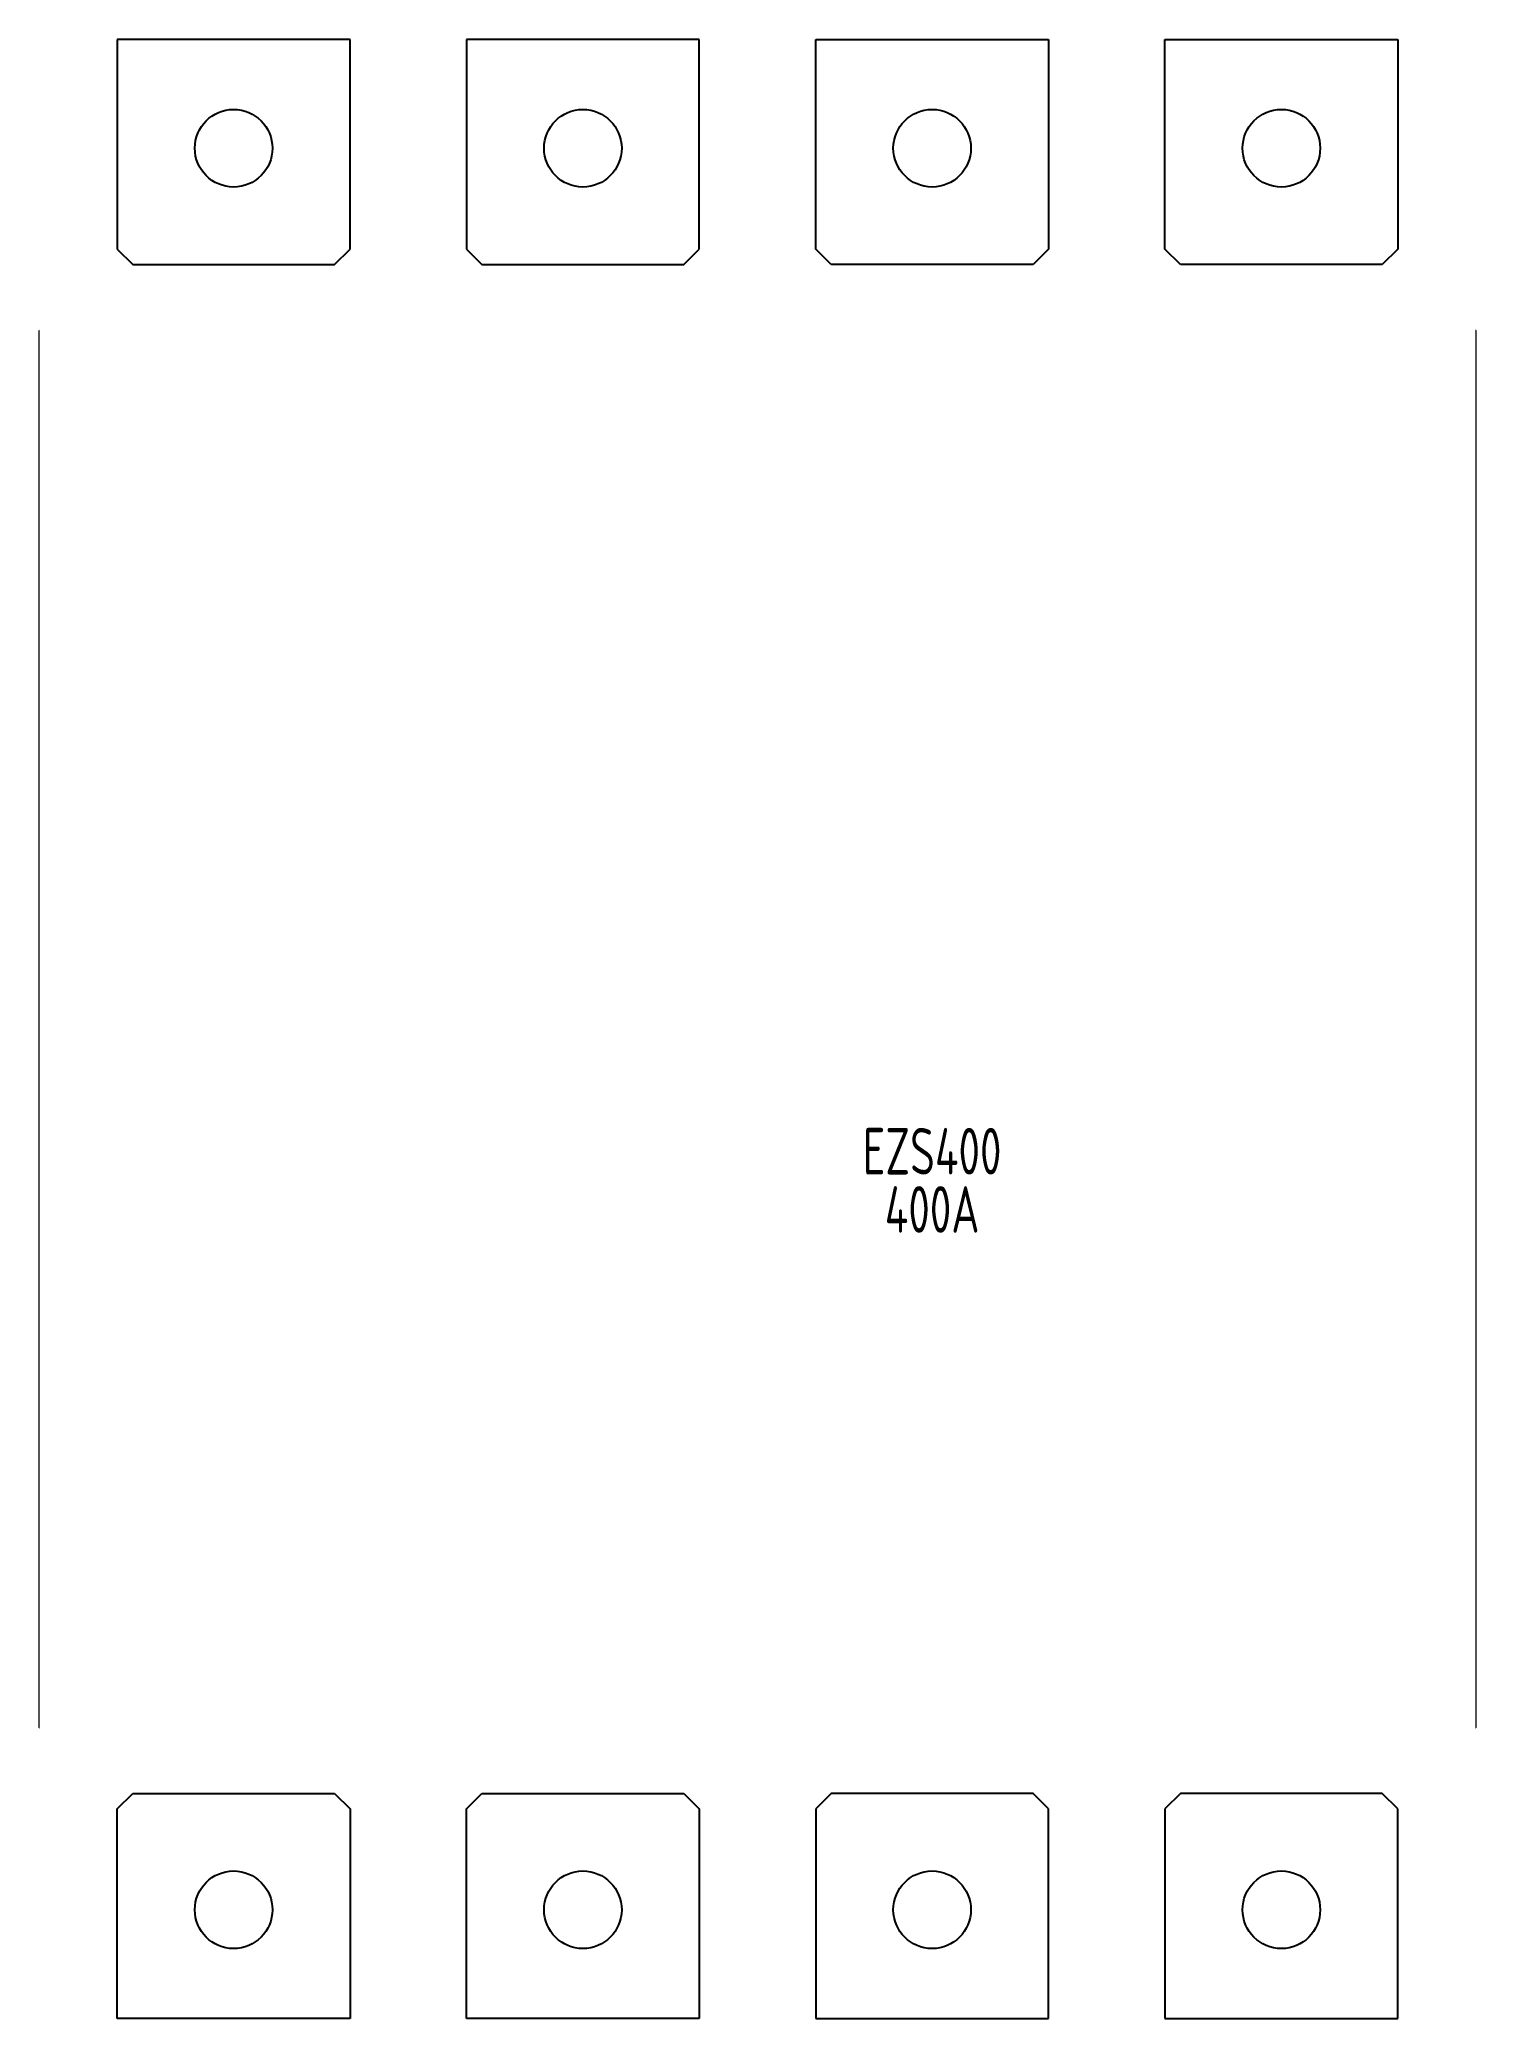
# Model space of a CAD drawing. Header units: millimetres. Extents: x -93 to 92, y -128 to 128.
import ezdxf
from ezdxf.enums import TextEntityAlignment as Align

# ---------------------------------------------------------------- set-up
doc = ezdxf.new("R2010")
doc.units = ezdxf.units.MM
doc.header["$MEASUREMENT"] = 0
doc.layers.add('hw_Punch', color=5, linetype='Continuous', lineweight=13)
doc.layers.add('hw_Text', color=7, linetype='Continuous', lineweight=13)
doc.styles.add('WD_IEC', font='ISOCP2.shx', dxfattribs={"width": 0.9})

# ---------------------------------------------------------------- blocks, each defined once
blk = doc.blocks.new('Logo Schneider')
h = blk.add_hatch(color=254)
edge = h.paths.add_edge_path()
edge.add_spline(control_points=[(5.56, 1.78), (5.58, 1.82), (5.59, 1.87), (5.62, 1.95), (5.64, 2), (5.65, 2.04)], knot_values=[-0.183546, -0.183546, -0.183546, -0.183546, -0.091771, -0.091771, 0, 0, 0, 0], degree=3, periodic=0)
edge.add_line((5.65, 2.04), (5.27, 2.04))
edge.add_ellipse((6.4, 1.52), major_axis=(1.3, 1.25), ratio=0.66219, start_angle=111.4393, end_angle=124.8553)
edge.add_line((5.1, 1.78), (5.56, 1.78))
edge = h.paths.add_edge_path()
edge.add_spline(control_points=[(5.44, 1.27), (5.46, 1.32), (5.47, 1.36), (5.5, 1.45), (5.52, 1.49), (5.53, 1.53)], knot_values=[-0.183098, -0.183098, -0.183098, -0.183098, -0.091547, -0.091547, 0, 0, 0, 0], degree=3, periodic=0)
edge.add_line((5.53, 1.53), (4.99, 1.53))
edge.add_ellipse((6.4, 1.52), major_axis=(1.3, 1.25), ratio=0.66219, start_angle=135.6316, end_angle=145.5224)
edge.add_line((4.9, 1.27), (5.44, 1.27))
edge = h.paths.add_edge_path()
edge.add_spline(control_points=[(6.75, 1.18), (6.78, 1.32), (6.82, 1.45), (6.89, 1.72), (6.92, 1.85), (6.96, 1.98)], knot_values=[-0.551644, -0.551644, -0.551644, -0.551644, -0.275816, -0.275816, 0, 0, 0, 0], degree=3, periodic=0)
edge.add_spline(control_points=[(6.96, 1.98), (6.96, 1.99), (6.96, 1.99), (6.97, 2.01), (6.97, 2.01), (6.97, 2.01)], knot_values=[-0.018517, -0.018517, -0.018517, -0.018517, -0.010545, -0.010545, 0, 0, 0, 0], degree=3, periodic=0)
edge.add_spline(control_points=[(6.97, 2.01), (6.98, 2.02), (6.98, 2.03), (7, 2.03), (7.01, 2.04), (7.03, 2.04), (7.04, 2.04), (7.05, 2.04)], knot_values=[-0.027221, -0.027221, -0.027221, -0.027221, -0.014514, -0.014514, -0.00734, -0.00734, 0, 0, 0, 0], degree=3, periodic=0)
edge.add_line((7.05, 2.04), (7.44, 2.04))
edge.add_spline(control_points=[(7.44, 2.04), (7.45, 2.1), (7.46, 2.17), (7.49, 2.29), (7.5, 2.36), (7.52, 2.42)], knot_values=[-0.257765, -0.257765, -0.257765, -0.257765, -0.128882, -0.128882, 0, 0, 0, 0], degree=3, periodic=0)
edge.add_line((7.52, 2.42), (6.88, 2.42))
edge.add_spline(control_points=[(6.88, 2.42), (6.76, 2.42), (6.65, 2.4), (6.42, 2.3), (6.33, 2.24), (6.21, 2.11), (6.17, 2.06), (6.13, 1.97), (6.11, 1.94), (6.09, 1.88), (6.09, 1.86), (6.08, 1.83)], knot_values=[-0.86466, -0.86466, -0.86466, -0.86466, -0.632414, -0.632414, -0.431586, -0.431586, -0.283006, -0.283006, -0.174285, -0.174285, 0, 0, 0, 0], degree=3, periodic=0)
edge.add_spline(control_points=[(6.08, 1.83), (6.05, 1.71), (6.02, 1.59), (5.97, 1.36), (5.94, 1.24), (5.91, 1.13)], knot_values=[-0.479158, -0.479158, -0.479158, -0.479158, -0.239583, -0.239583, 0, 0, 0, 0], degree=3, periodic=0)
edge.add_spline(control_points=[(5.91, 1.13), (5.91, 1.12), (5.91, 1.11), (5.9, 1.09), (5.89, 1.08), (5.89, 1.08)], knot_values=[-0.028568, -0.028568, -0.028568, -0.028568, -0.012798, -0.012798, 0, 0, 0, 0], degree=3, periodic=0)
edge.add_spline(control_points=[(5.89, 1.08), (5.88, 1.07), (5.87, 1.05), (5.83, 1.04), (5.83, 1.04), (5.8, 1.03), (5.79, 1.03), (5.79, 1.03)], knot_values=[-0.058564, -0.058564, -0.058564, -0.058564, -0.027343, -0.027343, -0.015539, -0.015539, 0, 0, 0, 0], degree=3, periodic=0)
edge.add_line((5.79, 1.03), (5.39, 1.03))
edge.add_spline(control_points=[(5.39, 1.03), (5.37, 0.96), (5.35, 0.89), (5.31, 0.76), (5.3, 0.69), (5.28, 0.62)], knot_values=[-0.283689, -0.283689, -0.283689, -0.283689, -0.141847, -0.141847, 0, 0, 0, 0], degree=3, periodic=0)
edge.add_line((5.28, 0.62), (5.9, 0.62))
edge.add_spline(control_points=[(5.9, 0.62), (6.07, 0.62), (6.2, 0.65), (6.42, 0.75), (6.52, 0.82), (6.63, 0.94), (6.67, 0.98), (6.73, 1.09), (6.74, 1.14), (6.75, 1.18)], knot_values=[-1.143628, -1.143628, -1.143628, -1.143628, -0.811486, -0.811486, -0.496541, -0.496541, -0.30491, -0.30491, 0, 0, 0, 0], degree=3, periodic=0)
edge = h.paths.add_edge_path()
edge.add_ellipse((6.4, 1.52), major_axis=(1.3, 1.25), ratio=0.66219, start_angle=317.6531, end_angle=327.2838)
edge.add_line((7.91, 1.81), (7.26, 1.81))
edge.add_spline(control_points=[(7.26, 1.81), (7.25, 1.77), (7.24, 1.72), (7.22, 1.64), (7.2, 1.59), (7.19, 1.55)], knot_values=[-0.178881, -0.178881, -0.178881, -0.178881, -0.089455, -0.089455, 0, 0, 0, 0], degree=3, periodic=0)
edge.add_line((7.19, 1.55), (7.83, 1.55))
edge = h.paths.add_edge_path()
edge.add_spline(control_points=[(7.13, 1.3), (7.12, 1.26), (7.11, 1.22), (7.08, 1.13), (7.07, 1.09), (7.06, 1.04)], knot_values=[-0.179952, -0.179952, -0.179952, -0.179952, -0.089977, -0.089977, 0, 0, 0, 0], degree=3, periodic=0)
edge.add_line((7.06, 1.04), (7.56, 1.04))
edge.add_ellipse((6.4, 1.52), major_axis=(1.3, 1.25), ratio=0.66219, start_angle=294.2092, end_angle=307.1613)
edge.add_line((7.72, 1.3), (7.13, 1.3))
at = {"color": 102}
for p, q in [((4.75, 5.81), (5.41, 5.81)), ((14.52, 5.81), (15.18, 5.81)), ((5.41, 4.49), (5.42, 4.49)), ((7.17, 4.8), (7.84, 4.8)), ((11.76, 3.63), (10.24, 3.63)), ((11.17, 3.98), (10.26, 3.98)), ((12.01, 4.8), (12.67, 4.8)), ((12.01, 2.69), (12.01, 4.8)), ((12.67, 4.8), (12.67, 2.69)), ((17.66, 3.63), (16.14, 3.63)), ((17.08, 3.98), (16.16, 3.98)), ((17.99, 4.8), (18.65, 4.8)), ((18.65, 4.2), (18.66, 4.2)), ((5.41, 2.7), (4.75, 2.7)), ((9.29, 2.7), (8.63, 2.7)), ((8.63, 2.32), (9.66, 2.32)), ((8.63, 0.51), (8.63, 2.32)), ((8.89, 2.09), (8.89, 1.54)), ((9.66, 2.09), (8.89, 2.09)), ((9.66, 2.32), (9.66, 2.09)), ((10.29, 2.33), (10.52, 2.33)), ((10.29, 0.51), (10.29, 2.33)), ((10.52, 2.33), (10.52, 0.51)), ((12.67, 2.69), (12.01, 2.69)), ((15.18, 2.69), (14.52, 2.69)), ((14.82, 1.71), (15.2, 1.71)), ((15.86, 1.71), (16.1, 1.71)), ((17.36, 1.71), (17.6, 1.71)), ((17.36, 0.51), (17.36, 1.71)), ((17.6, 1.71), (17.6, 0.51)), ((18.65, 2.69), (17.99, 2.69)), ((9.68, 0.51), (8.63, 0.51)), ((8.89, 1.54), (9.63, 1.54)), ((8.89, 1.31), (8.89, 0.74)), ((9.63, 1.31), (8.89, 1.31)), ((8.89, 0.74), (9.68, 0.74)), ((9.63, 1.54), (9.63, 1.31)), ((9.68, 0.74), (9.68, 0.51)), ((10.52, 0.51), (10.29, 0.51)), ((12.21, 1.07), (11.36, 1.07)), ((11.97, 1.23), (11.37, 1.23)), ((14.58, 1.49), (14.38, 1.49)), ((15.2, 1.49), (14.82, 1.49)), ((16.1, 0.51), (15.86, 0.51)), ((16.1, 1.43), (16.1, 1.43)), ((17.6, 0.51), (17.36, 0.51))]:
    blk.add_line(p, q, dxfattribs=at)
blk.add_ellipse((6.4, 1.52), major_axis=(1.3, 1.25), ratio=0.66219, dxfattribs=at)
for points, knots in [([(2.25, 5.61), (2.02, 5.7), (1.9, 5.74), (1.61, 5.82), (1.45, 5.84), (1.12, 5.85), (0.9, 5.84), (0.53, 5.73), (0.42, 5.67), (0.24, 5.54), (0.18, 5.47), (0.07, 5.32), (0.04, 5.23), (-0.01, 5.02), (0, 4.9), (0.02, 4.7), (0.06, 4.6), (0.13, 4.47), (0.19, 4.38), (0.5, 4.11), (0.77, 4.01), (1.17, 3.87), (1.29, 3.83), (1.43, 3.75), (1.47, 3.72), (1.52, 3.68), (1.54, 3.65), (1.57, 3.6), (1.58, 3.58), (1.59, 3.52), (1.59, 3.49), (1.58, 3.42), (1.57, 3.4), (1.54, 3.36), (1.52, 3.33), (1.46, 3.29), (1.43, 3.27), (1.3, 3.23), (1.19, 3.22), (1.03, 3.23), (0.98, 3.23), (0.77, 3.26), (0.62, 3.31), (0.29, 3.48), (0.17, 3.55), (0.06, 3.63)], [-3.24942, -3.24942, -3.24942, -3.24942, -3.214434, -3.214434, -3.167635, -3.167635, -3.122001, -3.122001, -3.08777, -3.08777, -3.040997, -3.040997, -2.965417, -2.965417, -2.839532, -2.839532, -2.644115, -2.644115, -2.4243, -2.4243, -1.998656, -1.998656, -1.760025, -1.760025, -1.635877, -1.635877, -1.561165, -1.561165, -1.514006, -1.514006, -1.455449, -1.455449, -1.373155, -1.373155, -1.238857, -1.238857, -1.084769, -1.084769, -0.795749, -0.795749, -0.666634, -0.666634, -0.277376, -0.277376, 0, 0, 0, 0]), ([(0.06, 2.95), (0.2, 2.88), (0.34, 2.81), (0.64, 2.71), (0.79, 2.67), (1.06, 2.65), (1.17, 2.65), (1.53, 2.67), (1.69, 2.72), (1.94, 2.82), (2.04, 2.89), (2.17, 3), (2.24, 3.08), (2.33, 3.24), (2.37, 3.34), (2.39, 3.56), (2.4, 3.68), (2.35, 3.87), (2.32, 3.97), (2.19, 4.17), (2.11, 4.25), (1.78, 4.49), (1.49, 4.58), (1.12, 4.72), (1.03, 4.76), (0.91, 4.83), (0.88, 4.85), (0.84, 4.9), (0.83, 4.92), (0.81, 4.96), (0.8, 4.99), (0.8, 5.02), (0.8, 5.05), (0.81, 5.1), (0.83, 5.12), (0.86, 5.16), (0.89, 5.18), (0.94, 5.22), (0.98, 5.24), (1.09, 5.27), (1.18, 5.28), (1.36, 5.27), (1.41, 5.27), (1.75, 5.22), (2.02, 5.1), (2.25, 5)], [-3.758563, -3.758563, -3.758563, -3.758563, -3.517282, -3.517282, -3.312598, -3.312598, -3.220449, -3.220449, -3.042961, -3.042961, -2.790004, -2.790004, -2.468539, -2.468539, -2.192424, -2.192424, -2.001338, -2.001338, -1.871781, -1.871781, -1.744539, -1.744539, -1.432707, -1.432707, -1.30304, -1.30304, -1.244347, -1.244347, -1.197173, -1.197173, -1.145382, -1.145382, -1.104495, -1.104495, -1.060061, -1.060061, -0.97858, -0.97858, -0.837315, -0.837315, -0.607301, -0.607301, -0.512119, -0.512119, 0, 0, 0, 0]), ([(2.25, 5), (2.25, 5.1), (2.25, 5.2), (2.25, 5.4), (2.25, 5.5), (2.25, 5.61)], [-0.4036729, -0.4036729, -0.4036729, -0.4036729, -0.2018364, -0.2018364, 0, 0, 0, 0]), ([(4.75, 5.81), (4.75, 5.29), (4.75, 4.77), (4.75, 3.73), (4.75, 3.22), (4.75, 2.7)], [-2.067061, -2.067061, -2.067061, -2.067061, -1.033531, -1.033531, 0, 0, 0, 0]), ([(5.41, 4.49), (5.41, 4.71), (5.41, 4.93), (5.41, 5.37), (5.41, 5.59), (5.41, 5.81)], [-0.8776085, -0.8776085, -0.8776085, -0.8776085, -0.4388043, -0.4388043, 0, 0, 0, 0]), ([(12.23, 5.77), (12.19, 5.75), (12.14, 5.71), (12.05, 5.62), (12.02, 5.56), (11.98, 5.47), (11.97, 5.42), (11.96, 5.33), (11.97, 5.29), (11.98, 5.26)], [-0.1586239, -0.1586239, -0.1586239, -0.1586239, -0.1195124, -0.1195124, -0.0812958, -0.0812958, -0.0488426, -0.0488426, 0, 0, 0, 0]), ([(11.98, 5.26), (11.99, 5.25), (12, 5.23), (12.03, 5.19), (12.04, 5.17), (12.09, 5.14), (12.12, 5.12), (12.2, 5.11), (12.24, 5.11), (12.36, 5.13), (12.42, 5.16), (12.46, 5.18)], [-0.2587556, -0.2587556, -0.2587556, -0.2587556, -0.2003544, -0.2003544, -0.1667076, -0.1667076, -0.1272863, -0.1272863, -0.0788282, -0.0788282, 0, 0, 0, 0]), ([(12.71, 5.69), (12.7, 5.7), (12.69, 5.73), (12.66, 5.76), (12.65, 5.78), (12.59, 5.82), (12.56, 5.83), (12.49, 5.84), (12.45, 5.84), (12.32, 5.82), (12.25, 5.79), (12.23, 5.77)], [-0.1626715, -0.1626715, -0.1626715, -0.1626715, -0.1260845, -0.1260845, -0.1055811, -0.1055811, -0.0815588, -0.0815588, -0.0521907, -0.0521907, 0, 0, 0, 0]), ([(12.46, 5.18), (12.5, 5.21), (12.55, 5.24), (12.63, 5.34), (12.67, 5.39), (12.71, 5.49), (12.72, 5.53), (12.73, 5.63), (12.71, 5.67), (12.71, 5.69)], [-0.1595734, -0.1595734, -0.1595734, -0.1595734, -0.1219247, -0.1219247, -0.0827655, -0.0827655, -0.0496126, -0.0496126, 0, 0, 0, 0]), ([(14.52, 5.81), (14.52, 5.63), (14.52, 5.44), (14.52, 5.08), (14.52, 4.89), (14.52, 4.71)], [-0.7305597, -0.7305597, -0.7305597, -0.7305597, -0.3652799, -0.3652799, 0, 0, 0, 0]), ([(15.18, 2.69), (15.18, 3.21), (15.18, 3.73), (15.18, 4.77), (15.18, 5.29), (15.18, 5.81)], [-2.070661, -2.070661, -2.070661, -2.070661, -1.03533, -1.03533, 0, 0, 0, 0]), ([(0.06, 3.63), (0.06, 3.51), (0.06, 3.4), (0.06, 3.18), (0.06, 3.07), (0.06, 2.95)], [-0.4458777, -0.4458777, -0.4458777, -0.4458777, -0.2229388, -0.2229388, 0, 0, 0, 0]), ([(4.44, 4.7), (4.34, 4.74), (4.2, 4.79), (3.86, 4.84), (3.71, 4.85), (3.45, 4.82), (3.29, 4.79), (3, 4.64), (2.89, 4.55), (2.71, 4.35), (2.65, 4.24), (2.56, 3.97), (2.54, 3.83), (2.55, 3.56), (2.57, 3.44), (2.67, 3.2), (2.73, 3.09), (2.92, 2.9), (3.04, 2.82), (3.36, 2.68), (3.56, 2.66), (4.04, 2.65), (4.27, 2.72), (4.48, 2.79)], [-2.494362, -2.494362, -2.494362, -2.494362, -2.115358, -2.115358, -1.809392, -1.809392, -1.597342, -1.597342, -1.451955, -1.451955, -1.310542, -1.310542, -1.152422, -1.152422, -1.010036, -1.010036, -0.863345, -0.863345, -0.698204, -0.698204, -0.451254, -0.451254, 0, 0, 0, 0]), ([(4.48, 3.27), (4.26, 3.19), (4.12, 3.14), (3.91, 3.12), (3.81, 3.12), (3.66, 3.16), (3.62, 3.17), (3.52, 3.21), (3.46, 3.25), (3.37, 3.36), (3.33, 3.42), (3.27, 3.56), (3.25, 3.65), (3.25, 3.82), (3.26, 3.89), (3.3, 4.02), (3.34, 4.08), (3.43, 4.19), (3.49, 4.24), (3.64, 4.32), (3.74, 4.34), (3.99, 4.37), (4.14, 4.33), (4.31, 4.27), (4.36, 4.25), (4.44, 4.21)], [-1.336441, -1.336441, -1.336441, -1.336441, -1.122607, -1.122607, -1.017012, -1.017012, -0.977427, -0.977427, -0.909319, -0.909319, -0.83954, -0.83954, -0.758577, -0.758577, -0.684539, -0.684539, -0.613412, -0.613412, -0.536171, -0.536171, -0.424895, -0.424895, -0.184015, -0.184015, 0, 0, 0, 0]), ([(4.44, 4.21), (4.44, 4.29), (4.44, 4.38), (4.44, 4.54), (4.44, 4.62), (4.44, 4.7)], [-0.3278614, -0.3278614, -0.3278614, -0.3278614, -0.1639307, -0.1639307, 0, 0, 0, 0]), ([(5.41, 4.03), (5.44, 4.08), (5.47, 4.12), (5.56, 4.22), (5.6, 4.26), (5.66, 4.3), (5.7, 4.32), (5.8, 4.36), (5.85, 4.36), (5.92, 4.35), (5.96, 4.34), (6.04, 4.31), (6.07, 4.29), (6.12, 4.22), (6.14, 4.18), (6.2, 4.05), (6.2, 3.96), (6.2, 3.89)], [-0.5227299, -0.5227299, -0.5227299, -0.5227299, -0.4925161, -0.4925161, -0.4516235, -0.4516235, -0.3856734, -0.3856734, -0.3064481, -0.3064481, -0.2474967, -0.2474967, -0.1957342, -0.1957342, -0.1351159, -0.1351159, 0, 0, 0, 0]), ([(5.41, 2.7), (5.41, 2.92), (5.41, 3.14), (5.41, 3.59), (5.41, 3.81), (5.41, 4.03)], [-0.8882973, -0.8882973, -0.8882973, -0.8882973, -0.4441486, -0.4441486, 0, 0, 0, 0]), ([(6.86, 4.03), (6.86, 4.13), (6.86, 4.25), (6.76, 4.48), (6.72, 4.55), (6.59, 4.68), (6.52, 4.73), (6.33, 4.82), (6.22, 4.84), (5.98, 4.84), (5.89, 4.82), (5.76, 4.77), (5.66, 4.73), (5.5, 4.58), (5.46, 4.53), (5.42, 4.49)], [-1.427997, -1.427997, -1.427997, -1.427997, -1.14158, -1.14158, -0.982361, -0.982361, -0.811469, -0.811469, -0.602427, -0.602427, -0.368196, -0.368196, -0.123699, -0.123699, 0, 0, 0, 0]), ([(6.2, 3.89), (6.2, 3.77), (6.2, 3.65), (6.2, 3.4), (6.2, 3.27), (6.2, 3.15)], [-0.4925623, -0.4925623, -0.4925623, -0.4925623, -0.2462812, -0.2462812, 0, 0, 0, 0]), ([(6.86, 3.36), (6.86, 3.47), (6.86, 3.59), (6.86, 3.81), (6.86, 3.92), (6.86, 4.03)], [-0.4468051, -0.4468051, -0.4468051, -0.4468051, -0.2234025, -0.2234025, 0, 0, 0, 0]), ([(7.17, 4.8), (7.17, 4.56), (7.17, 4.32), (7.17, 3.85), (7.17, 3.61), (7.17, 3.37)], [-0.9528698, -0.9528698, -0.9528698, -0.9528698, -0.4764349, -0.4764349, 0, 0, 0, 0]), ([(8.52, 4.84), (8.48, 4.84), (8.42, 4.84), (8.29, 4.81), (8.24, 4.8), (8.11, 4.74), (8.02, 4.69), (7.88, 4.54), (7.86, 4.52), (7.84, 4.5)], [-0.7655712, -0.7655712, -0.7655712, -0.7655712, -0.5190729, -0.5190729, -0.3245528, -0.3245528, -0.0634177, -0.0634177, 0, 0, 0, 0]), ([(7.84, 4.5), (7.84, 4.55), (7.84, 4.6), (7.84, 4.7), (7.84, 4.75), (7.84, 4.8)], [-0.2006654, -0.2006654, -0.2006654, -0.2006654, -0.1003327, -0.1003327, 0, 0, 0, 0]), ([(7.84, 4.05), (7.86, 4.09), (7.9, 4.15), (8, 4.26), (8.04, 4.3), (8.12, 4.36), (8.17, 4.38), (8.26, 4.4), (8.32, 4.4), (8.39, 4.39), (8.43, 4.38), (8.48, 4.35), (8.51, 4.33), (8.56, 4.27), (8.59, 4.23), (8.63, 4.1), (8.63, 4.03), (8.63, 3.98)], [-0.330282, -0.330282, -0.330282, -0.330282, -0.3150184, -0.3150184, -0.2998668, -0.2998668, -0.283569, -0.283569, -0.2582332, -0.2582332, -0.2201727, -0.2201727, -0.1708187, -0.1708187, -0.1128228, -0.1128228, 0, 0, 0, 0]), ([(7.84, 3.07), (7.84, 3.23), (7.84, 3.39), (7.84, 3.72), (7.84, 3.89), (7.84, 4.05)], [-0.6547483, -0.6547483, -0.6547483, -0.6547483, -0.3273741, -0.3273741, 0, 0, 0, 0]), ([(9.29, 4.03), (9.29, 4.1), (9.29, 4.16), (9.26, 4.32), (9.23, 4.39), (9.18, 4.51), (9.13, 4.58), (9, 4.7), (8.92, 4.75), (8.74, 4.82), (8.64, 4.84), (8.52, 4.84)], [-0.8499156, -0.8499156, -0.8499156, -0.8499156, -0.7512259, -0.7512259, -0.6408014, -0.6408014, -0.4443516, -0.4443516, -0.2307733, -0.2307733, 0, 0, 0, 0]), ([(8.63, 3.98), (8.63, 3.76), (8.63, 3.55), (8.63, 3.12), (8.63, 2.91), (8.63, 2.7)], [-0.8512796, -0.8512796, -0.8512796, -0.8512796, -0.4256398, -0.4256398, 0, 0, 0, 0]), ([(9.29, 2.7), (9.29, 2.92), (9.29, 3.14), (9.29, 3.59), (9.29, 3.81), (9.29, 4.03)], [-0.8876528, -0.8876528, -0.8876528, -0.8876528, -0.4438264, -0.4438264, 0, 0, 0, 0]), ([(10.67, 4.84), (10.59, 4.84), (10.47, 4.84), (10.22, 4.76), (10.11, 4.72), (9.88, 4.55), (9.79, 4.45), (9.67, 4.26), (9.6, 4.13), (9.55, 3.8), (9.55, 3.65), (9.6, 3.38), (9.64, 3.27), (9.78, 3.05), (9.87, 2.96), (10.1, 2.79), (10.24, 2.73), (10.66, 2.63), (10.92, 2.65), (11.25, 2.69), (11.39, 2.75), (11.57, 2.83), (11.66, 2.89), (11.72, 2.93)], [-0.6001452, -0.6001452, -0.6001452, -0.6001452, -0.5059231, -0.5059231, -0.4550189, -0.4550189, -0.4090151, -0.4090151, -0.3763507, -0.3763507, -0.3525896, -0.3525896, -0.3315829, -0.3315829, -0.3096959, -0.3096959, -0.2836372, -0.2836372, -0.2378635, -0.2378635, -0.1485115, -0.1485115, 0, 0, 0, 0]), ([(11.72, 3.35), (11.61, 3.27), (11.51, 3.2), (11.26, 3.09), (11.15, 3.06), (10.97, 3.05), (10.84, 3.04), (10.63, 3.09), (10.56, 3.12), (10.44, 3.2), (10.39, 3.24), (10.3, 3.37), (10.27, 3.45), (10.25, 3.56), (10.24, 3.59), (10.24, 3.63)], [-1.275, -1.275, -1.275, -1.275, -0.914436, -0.914436, -0.526236, -0.526236, -0.360249, -0.360249, -0.269498, -0.269498, -0.185366, -0.185366, -0.079457, -0.079457, 0, 0, 0, 0]), ([(10.26, 3.98), (10.26, 4.02), (10.27, 4.11), (10.33, 4.24), (10.36, 4.29), (10.43, 4.36), (10.48, 4.39), (10.59, 4.44), (10.66, 4.44), (10.77, 4.45), (10.82, 4.44), (10.92, 4.4), (10.97, 4.38), (11.06, 4.3), (11.09, 4.25), (11.15, 4.12), (11.16, 4.05), (11.17, 3.98)], [-0.4330509, -0.4330509, -0.4330509, -0.4330509, -0.3845588, -0.3845588, -0.3580306, -0.3580306, -0.3311295, -0.3311295, -0.2932976, -0.2932976, -0.2436611, -0.2436611, -0.1931686, -0.1931686, -0.128451, -0.128451, 0, 0, 0, 0]), ([(11.76, 3.63), (11.76, 3.72), (11.76, 3.81), (11.73, 4.01), (11.71, 4.11), (11.61, 4.34), (11.54, 4.44), (11.35, 4.63), (11.24, 4.7), (10.96, 4.82), (10.81, 4.84), (10.67, 4.84)], [-1.250222, -1.250222, -1.250222, -1.250222, -0.927284, -0.927284, -0.725879, -0.725879, -0.510496, -0.510496, -0.285634, -0.285634, 0, 0, 0, 0]), ([(14.52, 4.71), (14.41, 4.76), (14.26, 4.82), (13.95, 4.85), (13.81, 4.84), (13.54, 4.77), (13.44, 4.71), (13.24, 4.56), (13.16, 4.46), (13.02, 4.22), (12.98, 4.08), (12.94, 3.8), (12.94, 3.63), (13.01, 3.32), (13.06, 3.19), (13.2, 2.98), (13.28, 2.89), (13.48, 2.75), (13.59, 2.7), (13.84, 2.65), (13.97, 2.65), (14.19, 2.68), (14.29, 2.71), (14.42, 2.79), (14.47, 2.82), (14.52, 2.86)], [-1.692532, -1.692532, -1.692532, -1.692532, -1.350736, -1.350736, -1.187606, -1.187606, -1.062127, -1.062127, -0.930663, -0.930663, -0.776262, -0.776262, -0.642336, -0.642336, -0.544122, -0.544122, -0.45625, -0.45625, -0.368452, -0.368452, -0.266291, -0.266291, -0.123858, -0.123858, 0, 0, 0, 0]), ([(14.52, 3.27), (14.48, 3.23), (14.44, 3.2), (14.32, 3.13), (14.27, 3.11), (14.16, 3.09), (14.09, 3.09), (13.98, 3.11), (13.93, 3.13), (13.83, 3.19), (13.78, 3.23), (13.7, 3.34), (13.66, 3.42), (13.61, 3.63), (13.61, 3.78), (13.63, 3.96), (13.65, 4.04), (13.7, 4.16), (13.74, 4.21), (13.83, 4.3), (13.87, 4.34), (13.99, 4.39), (14.06, 4.4), (14.23, 4.4), (14.32, 4.37), (14.45, 4.32), (14.48, 4.3), (14.52, 4.28)], [-0.7564107, -0.7564107, -0.7564107, -0.7564107, -0.7360168, -0.7360168, -0.7119127, -0.7119127, -0.6706146, -0.6706146, -0.6253803, -0.6253803, -0.5771551, -0.5771551, -0.5164134, -0.5164134, -0.401943, -0.401943, -0.3133749, -0.3133749, -0.257844, -0.257844, -0.2098917, -0.2098917, -0.1548277, -0.1548277, -0.075408, -0.075408, 0, 0, 0, 0]), ([(14.52, 4.28), (14.52, 4.11), (14.52, 3.94), (14.52, 3.6), (14.52, 3.44), (14.52, 3.27)], [-0.6693667, -0.6693667, -0.6693667, -0.6693667, -0.3346833, -0.3346833, 0, 0, 0, 0]), ([(16.57, 4.84), (16.5, 4.84), (16.39, 4.84), (16.12, 4.76), (16.02, 4.72), (15.82, 4.59), (15.73, 4.5), (15.57, 4.27), (15.51, 4.14), (15.45, 3.85), (15.45, 3.69), (15.5, 3.39), (15.55, 3.28), (15.64, 3.1), (15.72, 3), (15.96, 2.82), (16.09, 2.75), (16.49, 2.64), (16.74, 2.65), (17.1, 2.68), (17.26, 2.73), (17.46, 2.82), (17.54, 2.88), (17.62, 2.93)], [-0.9632336, -0.9632336, -0.9632336, -0.9632336, -0.918174, -0.918174, -0.8828046, -0.8828046, -0.8382636, -0.8382636, -0.7908186, -0.7908186, -0.7402269, -0.7402269, -0.6819869, -0.6819869, -0.6064384, -0.6064384, -0.5279203, -0.5279203, -0.3918152, -0.3918152, -0.2111809, -0.2111809, 0, 0, 0, 0]), ([(17.62, 3.35), (17.54, 3.29), (17.43, 3.21), (17.18, 3.09), (17.07, 3.06), (16.89, 3.05), (16.82, 3.05), (16.67, 3.06), (16.58, 3.08), (16.43, 3.14), (16.38, 3.17), (16.27, 3.27), (16.23, 3.33), (16.16, 3.49), (16.15, 3.57), (16.14, 3.63)], [-0.8025535, -0.8025535, -0.8025535, -0.8025535, -0.6545457, -0.6545457, -0.5061474, -0.5061474, -0.422816, -0.422816, -0.3123183, -0.3123183, -0.2237746, -0.2237746, -0.1330317, -0.1330317, 0, 0, 0, 0]), ([(16.16, 3.98), (16.17, 4.04), (16.17, 4.11), (16.24, 4.25), (16.26, 4.29), (16.34, 4.36), (16.38, 4.39), (16.49, 4.43), (16.55, 4.44), (16.67, 4.45), (16.73, 4.44), (16.83, 4.4), (16.87, 4.37), (16.97, 4.29), (17, 4.24), (17.06, 4.11), (17.07, 4.02), (17.08, 3.98)], [-0.3353574, -0.3353574, -0.3353574, -0.3353574, -0.2806497, -0.2806497, -0.2502949, -0.2502949, -0.2193146, -0.2193146, -0.1834803, -0.1834803, -0.1520228, -0.1520228, -0.1220919, -0.1220919, -0.0832702, -0.0832702, 0, 0, 0, 0]), ([(17.66, 3.63), (17.66, 3.72), (17.66, 3.81), (17.63, 4), (17.61, 4.1), (17.51, 4.33), (17.44, 4.44), (17.26, 4.63), (17.14, 4.7), (16.87, 4.82), (16.72, 4.84), (16.57, 4.84)], [-1.350789, -1.350789, -1.350789, -1.350789, -0.989811, -0.989811, -0.773166, -0.773166, -0.542174, -0.542174, -0.299193, -0.299193, 0, 0, 0, 0]), ([(17.99, 4.8), (17.99, 4.45), (17.99, 4.1), (17.99, 3.4), (17.99, 3.05), (17.99, 2.69)], [-1.401655, -1.401655, -1.401655, -1.401655, -0.700828, -0.700828, 0, 0, 0, 0]), ([(18.65, 4.2), (18.65, 4.3), (18.65, 4.4), (18.65, 4.6), (18.65, 4.7), (18.65, 4.8)], [-0.4029498, -0.4029498, -0.4029498, -0.4029498, -0.2014749, -0.2014749, 0, 0, 0, 0]), ([(18.65, 3.6), (18.69, 3.71), (18.75, 3.87), (18.88, 4.05), (18.92, 4.1), (19, 4.16), (19.04, 4.19), (19.13, 4.22), (19.18, 4.22), (19.29, 4.21), (19.36, 4.19), (19.5, 4.12), (19.55, 4.09), (19.59, 4.06)], [-0.7325639, -0.7325639, -0.7325639, -0.7325639, -0.4877446, -0.4877446, -0.3946755, -0.3946755, -0.3234334, -0.3234334, -0.2360229, -0.2360229, -0.0906303, -0.0906303, 0, 0, 0, 0]), ([(18.65, 2.69), (18.65, 2.85), (18.65, 3), (18.65, 3.3), (18.65, 3.45), (18.65, 3.6)], [-0.6048256, -0.6048256, -0.6048256, -0.6048256, -0.3024128, -0.3024128, 0, 0, 0, 0]), ([(19.77, 4.65), (19.73, 4.68), (19.67, 4.72), (19.55, 4.79), (19.49, 4.82), (19.37, 4.85), (19.3, 4.84), (19.2, 4.83), (19.14, 4.8), (19.01, 4.73), (18.95, 4.67), (18.78, 4.46), (18.7, 4.29), (18.66, 4.2)], [-0.496602, -0.496602, -0.496602, -0.496602, -0.455735, -0.455735, -0.4178698, -0.4178698, -0.3683955, -0.3683955, -0.2959026, -0.2959026, -0.2049735, -0.2049735, 0, 0, 0, 0]), ([(19.59, 4.06), (19.62, 4.16), (19.65, 4.26), (19.71, 4.45), (19.74, 4.55), (19.77, 4.65)], [-0.4082039, -0.4082039, -0.4082039, -0.4082039, -0.204109, -0.204109, 0, 0, 0, 0]), ([(4.48, 2.79), (4.48, 2.87), (4.48, 2.95), (4.48, 3.11), (4.48, 3.19), (4.48, 3.27)], [-0.3168897, -0.3168897, -0.3168897, -0.3168897, -0.1584449, -0.1584449, 0, 0, 0, 0]), ([(6.2, 3.15), (6.24, 3.17), (6.28, 3.19), (6.41, 3.25), (6.47, 3.27), (6.66, 3.33), (6.77, 3.35), (6.86, 3.36)], [-0.3730894, -0.3730894, -0.3730894, -0.3730894, -0.2660531, -0.2660531, -0.1894191, -0.1894191, 0, 0, 0, 0]), ([(7.17, 3.37), (7.38, 3.34), (7.53, 3.28), (7.73, 3.18), (7.79, 3.12), (7.84, 3.07)], [-0.2316597, -0.2316597, -0.2316597, -0.2316597, -0.1440561, -0.1440561, 0, 0, 0, 0]), ([(12.21, 1.07), (12.2, 1.18), (12.19, 1.29), (12.14, 1.45), (12.11, 1.51), (12.03, 1.61), (11.99, 1.64), (11.89, 1.7), (11.83, 1.72), (11.71, 1.73), (11.63, 1.73), (11.47, 1.7), (11.41, 1.67), (11.31, 1.6), (11.26, 1.55), (11.18, 1.42), (11.16, 1.34), (11.12, 1.17), (11.12, 1.07), (11.16, 0.9), (11.19, 0.82), (11.27, 0.69), (11.31, 0.64), (11.41, 0.56), (11.48, 0.53), (11.64, 0.48), (11.74, 0.49), (11.93, 0.5), (12.01, 0.54), (12.11, 0.58), (12.16, 0.61), (12.18, 0.63)], [-0.2911721, -0.2911721, -0.2911721, -0.2911721, -0.2495559, -0.2495559, -0.2331697, -0.2331697, -0.218886, -0.218886, -0.2032152, -0.2032152, -0.1924904, -0.1924904, -0.1840115, -0.1840115, -0.1740035, -0.1740035, -0.1623042, -0.1623042, -0.1490679, -0.1490679, -0.1384462, -0.1384462, -0.128463, -0.128463, -0.1171286, -0.1171286, -0.0997551, -0.0997551, -0.0589843, -0.0589843, 0, 0, 0, 0]), ([(11.72, 2.93), (11.72, 3), (11.72, 3.07), (11.72, 3.21), (11.72, 3.28), (11.72, 3.35)], [-0.2737261, -0.2737261, -0.2737261, -0.2737261, -0.136863, -0.136863, 0, 0, 0, 0]), ([(13.75, 1.65), (13.68, 1.67), (13.61, 1.71), (13.43, 1.73), (13.35, 1.73), (13.2, 1.7), (13.14, 1.68), (13.02, 1.61), (12.97, 1.57), (12.9, 1.47), (12.86, 1.4), (12.81, 1.2), (12.81, 1.1), (12.82, 0.97), (12.83, 0.89), (12.9, 0.74), (12.94, 0.68), (13.05, 0.59), (13.12, 0.55), (13.25, 0.5), (13.34, 0.48), (13.55, 0.49), (13.66, 0.51), (13.77, 0.56)], [-6.429429, -6.429429, -6.429429, -6.429429, -5.275932, -5.275932, -4.330028, -4.330028, -3.531103, -3.531103, -2.718107, -2.718107, -2.040719, -2.040719, -1.4107, -1.4107, -1.051186, -1.051186, -0.782418, -0.782418, -0.497118, -0.497118, -0.233606, -0.233606, 0, 0, 0, 0]), ([(14.82, 1.95), (14.75, 1.88), (14.67, 1.81), (14.52, 1.66), (14.45, 1.59), (14.38, 1.52)], [-0.4123661, -0.4123661, -0.4123661, -0.4123661, -0.2061556, -0.2061556, 0, 0, 0, 0]), ([(14.52, 2.86), (14.52, 2.83), (14.52, 2.81), (14.52, 2.75), (14.52, 2.72), (14.52, 2.69)], [-0.1128448, -0.1128448, -0.1128448, -0.1128448, -0.0564224, -0.0564224, 0, 0, 0, 0]), ([(14.82, 1.71), (14.82, 1.75), (14.82, 1.79), (14.82, 1.87), (14.82, 1.91), (14.82, 1.95)], [-0.1643237, -0.1643237, -0.1643237, -0.1643237, -0.0821618, -0.0821618, 0, 0, 0, 0]), ([(15.2, 1.49), (15.2, 1.53), (15.2, 1.56), (15.2, 1.64), (15.2, 1.67), (15.2, 1.71)], [-0.1411543, -0.1411543, -0.1411543, -0.1411543, -0.0705771, -0.0705771, 0, 0, 0, 0]), ([(15.86, 1.71), (15.86, 1.51), (15.86, 1.31), (15.86, 0.91), (15.86, 0.71), (15.86, 0.51)], [-0.7955253, -0.7955253, -0.7955253, -0.7955253, -0.3977626, -0.3977626, 0, 0, 0, 0]), ([(16.74, 1.59), (16.72, 1.61), (16.7, 1.62), (16.66, 1.65), (16.64, 1.67), (16.57, 1.71), (16.53, 1.72), (16.48, 1.73), (16.45, 1.73), (16.4, 1.72), (16.37, 1.72), (16.3, 1.67), (16.26, 1.65), (16.17, 1.55), (16.13, 1.47), (16.1, 1.43)], [-0.4661171, -0.4661171, -0.4661171, -0.4661171, -0.3992209, -0.3992209, -0.3499398, -0.3499398, -0.253937, -0.253937, -0.177253, -0.177253, -0.1320227, -0.1320227, -0.091112, -0.091112, 0, 0, 0, 0]), ([(16.1, 1.43), (16.1, 1.48), (16.1, 1.52), (16.1, 1.61), (16.1, 1.66), (16.1, 1.71)], [-0.184035, -0.184035, -0.184035, -0.184035, -0.0920175, -0.0920175, 0, 0, 0, 0]), ([(17.44, 2.17), (17.42, 2.16), (17.41, 2.15), (17.37, 2.11), (17.36, 2.09), (17.35, 2.06), (17.34, 2.04), (17.34, 2.01), (17.34, 2), (17.35, 1.99)], [-0.08331198, -0.08331198, -0.08331198, -0.08331198, -0.05940944, -0.05940944, -0.04034827, -0.04034827, -0.02408775, -0.02408775, 0, 0, 0, 0]), ([(17.35, 1.99), (17.35, 1.98), (17.35, 1.97), (17.37, 1.95), (17.38, 1.94), (17.4, 1.93), (17.42, 1.93), (17.45, 1.93), (17.46, 1.93), (17.5, 1.95), (17.51, 1.95), (17.52, 1.96)], [-0.1498602, -0.1498602, -0.1498602, -0.1498602, -0.1095923, -0.1095923, -0.0809547, -0.0809547, -0.049936, -0.049936, -0.0184443, -0.0184443, 0, 0, 0, 0]), ([(17.6, 2.14), (17.6, 2.14), (17.6, 2.15), (17.59, 2.16), (17.58, 2.17), (17.57, 2.18), (17.55, 2.19), (17.53, 2.19), (17.51, 2.19), (17.47, 2.18), (17.45, 2.17), (17.44, 2.17)], [-0.1122004, -0.1122004, -0.1122004, -0.1122004, -0.0880898, -0.0880898, -0.0735841, -0.0735841, -0.0564971, -0.0564971, -0.0354132, -0.0354132, 0, 0, 0, 0]), ([(17.52, 1.96), (17.53, 1.96), (17.55, 1.98), (17.58, 2.02), (17.59, 2.03), (17.61, 2.07), (17.61, 2.08), (17.61, 2.12), (17.61, 2.13), (17.6, 2.14)], [-0.05767161, -0.05767161, -0.05767161, -0.05767161, -0.03850136, -0.03850136, -0.02621098, -0.02621098, -0.01619307, -0.01619307, 0, 0, 0, 0]), ([(17.62, 2.93), (17.62, 3), (17.62, 3.07), (17.62, 3.21), (17.62, 3.28), (17.62, 3.35)], [-0.2737261, -0.2737261, -0.2737261, -0.2737261, -0.136863, -0.136863, 0, 0, 0, 0]), ([(19.15, 1.65), (19.11, 1.66), (19.07, 1.68), (18.99, 1.71), (18.95, 1.72), (18.84, 1.73), (18.75, 1.73), (18.58, 1.7), (18.52, 1.67), (18.41, 1.6), (18.37, 1.55), (18.29, 1.44), (18.26, 1.37), (18.22, 1.19), (18.21, 1.09), (18.23, 0.92), (18.25, 0.85), (18.31, 0.73), (18.36, 0.68), (18.47, 0.58), (18.53, 0.54), (18.71, 0.48), (18.81, 0.48), (18.95, 0.49), (19.04, 0.51), (19.13, 0.54), (19.15, 0.55), (19.18, 0.56)], [-0.9748241, -0.9748241, -0.9748241, -0.9748241, -0.8911749, -0.8911749, -0.8267023, -0.8267023, -0.7527766, -0.7527766, -0.6935695, -0.6935695, -0.6231571, -0.6231571, -0.5616071, -0.5616071, -0.5074592, -0.5074592, -0.4496665, -0.4496665, -0.3796481, -0.3796481, -0.3041921, -0.3041921, -0.1916459, -0.1916459, -0.0572449, -0.0572449, 0, 0, 0, 0]), ([(12.18, 0.86), (12.13, 0.82), (12.07, 0.78), (11.9, 0.72), (11.83, 0.71), (11.74, 0.71), (11.68, 0.71), (11.58, 0.75), (11.54, 0.76), (11.48, 0.82), (11.45, 0.85), (11.38, 0.96), (11.37, 1.04), (11.36, 1.07)], [-0.348935, -0.348935, -0.348935, -0.348935, -0.2725551, -0.2725551, -0.1889179, -0.1889179, -0.1386147, -0.1386147, -0.1046363, -0.1046363, -0.0679302, -0.0679302, 0, 0, 0, 0]), ([(11.37, 1.23), (11.37, 1.26), (11.38, 1.31), (11.43, 1.4), (11.45, 1.43), (11.5, 1.47), (11.53, 1.49), (11.61, 1.52), (11.65, 1.53), (11.69, 1.53)], [-0.2934312, -0.2934312, -0.2934312, -0.2934312, -0.1936574, -0.1936574, -0.1359334, -0.1359334, -0.0765717, -0.0765717, 0, 0, 0, 0]), ([(11.69, 1.53), (11.73, 1.53), (11.77, 1.52), (11.84, 1.49), (11.86, 1.47), (11.91, 1.43), (11.93, 1.4), (11.96, 1.31), (11.97, 1.27), (11.97, 1.23)], [-0.2150665, -0.2150665, -0.2150665, -0.2150665, -0.1605126, -0.1605126, -0.1192677, -0.1192677, -0.073575, -0.073575, 0, 0, 0, 0]), ([(12.18, 0.63), (12.18, 0.67), (12.18, 0.7), (12.18, 0.78), (12.18, 0.82), (12.18, 0.86)], [-0.1525032, -0.1525032, -0.1525032, -0.1525032, -0.0762516, -0.0762516, 0, 0, 0, 0]), ([(13.77, 0.79), (13.72, 0.77), (13.67, 0.74), (13.57, 0.72), (13.5, 0.7), (13.37, 0.71), (13.32, 0.72), (13.22, 0.76), (13.19, 0.79), (13.14, 0.83), (13.11, 0.87), (13.06, 0.97), (13.05, 1.02), (13.05, 1.12), (13.05, 1.18), (13.08, 1.3), (13.1, 1.34), (13.16, 1.41), (13.19, 1.44), (13.25, 1.48), (13.3, 1.5), (13.38, 1.51), (13.45, 1.52), (13.62, 1.48), (13.7, 1.42), (13.75, 1.39)], [-6.18519, -6.18519, -6.18519, -6.18519, -4.693042, -4.693042, -3.915496, -3.915496, -3.393582, -3.393582, -2.810244, -2.810244, -2.170927, -2.170927, -1.537958, -1.537958, -1.05751, -1.05751, -0.735714, -0.735714, -0.435544, -0.435544, -0.214815, -0.214815, -0.114706, -0.114706, 0, 0, 0, 0]), ([(13.75, 1.39), (13.75, 1.43), (13.75, 1.48), (13.75, 1.56), (13.75, 1.6), (13.75, 1.65)], [-0.1691965, -0.1691965, -0.1691965, -0.1691965, -0.0845982, -0.0845982, 0, 0, 0, 0]), ([(13.77, 0.56), (13.77, 0.59), (13.77, 0.63), (13.77, 0.71), (13.77, 0.75), (13.77, 0.79)], [-0.1544837, -0.1544837, -0.1544837, -0.1544837, -0.0772419, -0.0772419, 0, 0, 0, 0]), ([(14.38, 1.52), (14.38, 1.52), (14.38, 1.51), (14.38, 1.5), (14.38, 1.5), (14.38, 1.49)], [-0.01751067, -0.01751067, -0.01751067, -0.01751067, -0.00875534, -0.00875534, 0, 0, 0, 0]), ([(14.58, 1.49), (14.58, 1.39), (14.58, 1.28), (14.58, 1.07), (14.58, 0.97), (14.58, 0.86)], [-0.4199418, -0.4199418, -0.4199418, -0.4199418, -0.2099709, -0.2099709, 0, 0, 0, 0]), ([(14.58, 0.86), (14.59, 0.83), (14.59, 0.8), (14.61, 0.71), (14.62, 0.68), (14.66, 0.62), (14.68, 0.59), (14.75, 0.54), (14.79, 0.52), (14.89, 0.49), (14.95, 0.48), (15.07, 0.49), (15.16, 0.52), (15.23, 0.55), (15.24, 0.56), (15.26, 0.57)], [-0.2895684, -0.2895684, -0.2895684, -0.2895684, -0.2666663, -0.2666663, -0.243491, -0.243491, -0.2069003, -0.2069003, -0.1661997, -0.1661997, -0.1184686, -0.1184686, -0.0366845, -0.0366845, 0, 0, 0, 0]), ([(14.82, 0.88), (14.82, 0.98), (14.82, 1.08), (14.82, 1.29), (14.82, 1.39), (14.82, 1.49)], [-0.4081213, -0.4081213, -0.4081213, -0.4081213, -0.2040606, -0.2040606, 0, 0, 0, 0]), ([(15.26, 0.79), (15.24, 0.78), (15.23, 0.77), (15.19, 0.75), (15.17, 0.74), (15.11, 0.71), (15.07, 0.71), (15.03, 0.7), (15, 0.7), (14.94, 0.7), (14.92, 0.71), (14.89, 0.72), (14.88, 0.73), (14.85, 0.77), (14.84, 0.79), (14.82, 0.83), (14.82, 0.86), (14.82, 0.88)], [-0.2816636, -0.2816636, -0.2816636, -0.2816636, -0.2543601, -0.2543601, -0.2308996, -0.2308996, -0.166616, -0.166616, -0.1298834, -0.1298834, -0.0975411, -0.0975411, -0.067608, -0.067608, -0.0407545, -0.0407545, 0, 0, 0, 0]), ([(15.26, 0.57), (15.26, 0.6), (15.26, 0.64), (15.26, 0.71), (15.26, 0.75), (15.26, 0.79)], [-0.1470016, -0.1470016, -0.1470016, -0.1470016, -0.0735008, -0.0735008, 0, 0, 0, 0]), ([(16.1, 1.13), (16.1, 1.16), (16.1, 1.2), (16.12, 1.28), (16.13, 1.31), (16.17, 1.38), (16.19, 1.41), (16.25, 1.46), (16.27, 1.47), (16.34, 1.5), (16.36, 1.5), (16.4, 1.5), (16.42, 1.5), (16.5, 1.47), (16.55, 1.44), (16.59, 1.4), (16.6, 1.39), (16.61, 1.38)], [-0.2723641, -0.2723641, -0.2723641, -0.2723641, -0.2391115, -0.2391115, -0.213616, -0.213616, -0.1863749, -0.1863749, -0.1635753, -0.1635753, -0.1392009, -0.1392009, -0.1033717, -0.1033717, -0.0339318, -0.0339318, 0, 0, 0, 0]), ([(16.1, 0.51), (16.1, 0.61), (16.1, 0.72), (16.1, 0.93), (16.1, 1.03), (16.1, 1.13)], [-0.4147546, -0.4147546, -0.4147546, -0.4147546, -0.2073773, -0.2073773, 0, 0, 0, 0]), ([(16.61, 1.38), (16.63, 1.42), (16.65, 1.45), (16.69, 1.52), (16.71, 1.56), (16.74, 1.59)], [-0.1614855, -0.1614855, -0.1614855, -0.1614855, -0.0807459, -0.0807459, 0, 0, 0, 0]), ([(19.18, 0.79), (19.14, 0.77), (19.1, 0.75), (18.99, 0.72), (18.95, 0.71), (18.87, 0.71), (18.81, 0.71), (18.7, 0.73), (18.66, 0.75), (18.58, 0.8), (18.55, 0.83), (18.5, 0.9), (18.48, 0.95), (18.45, 1.06), (18.46, 1.13), (18.47, 1.24), (18.49, 1.29), (18.53, 1.37), (18.56, 1.4), (18.63, 1.47), (18.67, 1.48), (18.76, 1.51), (18.82, 1.51), (18.94, 1.5), (18.99, 1.48), (19.09, 1.43), (19.12, 1.41), (19.15, 1.39)], [-0.5279662, -0.5279662, -0.5279662, -0.5279662, -0.5121034, -0.5121034, -0.4916601, -0.4916601, -0.4524208, -0.4524208, -0.4252196, -0.4252196, -0.3992902, -0.3992902, -0.3707077, -0.3707077, -0.3305862, -0.3305862, -0.2957714, -0.2957714, -0.2648823, -0.2648823, -0.2261872, -0.2261872, -0.1613205, -0.1613205, -0.069466, -0.069466, 0, 0, 0, 0]), ([(19.15, 1.39), (19.15, 1.43), (19.15, 1.48), (19.15, 1.56), (19.15, 1.6), (19.15, 1.65)], [-0.1691965, -0.1691965, -0.1691965, -0.1691965, -0.0845982, -0.0845982, 0, 0, 0, 0]), ([(19.18, 0.56), (19.18, 0.59), (19.18, 0.63), (19.18, 0.71), (19.18, 0.75), (19.18, 0.79)], [-0.1544837, -0.1544837, -0.1544837, -0.1544837, -0.0772419, -0.0772419, 0, 0, 0, 0])]:
    blk.add_open_spline(points, degree=3, knots=knots, dxfattribs=at)
blk = doc.blocks.new('*U8')
for color, points in [(8, [(90.5, 22.5), (90.5, 42.5), (49.5, 42.5), (49.5, 22.5)]), (20, [(40.5, -33.5), (40.5, -39.5), (46.5, -39.5), (46.5, -33.5)]), (254, [(99, -39.25), (99, -33.25), (87, -33.25), (87, -39.25)])]:
    blk.add_hatch(color=color).paths.add_polyline_path(points)
blk.add_line((2.5, 83), (2.5, -40))
for points in [[(-45, 90), (140, 90), (140, -90), (-45, -90)], [(-45, -40), (140, -40), (140, 83), (-45, 83)], [(39.5, -40), (100.5, -40), (100.5, 74), (39.5, 74)], [(49.5, 1), (90.5, 1), (90.5, 64), (49.5, 64)], [(49.5, 22.5), (90.5, 22.5), (90.5, 42.5), (49.5, 42.5)], [(99, -39.25), (87, -39.25), (87, -33.25), (99, -33.25)], [(-45, -90), (140, -90), (140, -40), (-45, -40)]]:
    blk.add_lwpolyline(points, close=True)
at = {"color": 4, "flags": 128}
blk.add_lwpolyline([(95.5, 30.63), (93.33, 34.38), (97.67, 34.38)], close=True, dxfattribs=at)
at = {"color": 1}
blk.add_lwpolyline([(40.5, -39.5), (46.5, -39.5), (46.5, -33.5), (40.5, -33.5)], close=True, dxfattribs=at)
for centre in [(2.5, 100), (47.5, 100), (92.5, 100), (2.5, -100), (47.5, -100), (92.5, -100)]:
    blk.add_circle(centre, 5)
at = {"layer": 'hw_Punch'}
for centre in [(2.5, 100), (47.5, 100), (92.5, 100), (2.5, -100), (47.5, -100), (92.5, -100)]:
    blk.add_circle(centre, 3.25, dxfattribs=at)
at = {"color": 8, "xscale": 1.5, "yscale": 1.5, "zscale": 1.5}
blk.add_blockref('Logo Schneider', (4.5, 71), dxfattribs=at)
at = {"layer": 'Defpoints', "color": 8, "style": 'WD_IEC', "width": 0.75}
blk.add_text('MCCB: CVS (400; 630)', height=2, dxfattribs=at).set_placement((70, 69), align=Align.MIDDLE_CENTER)
at = {"layer": 'hw_Text', "color": 3, "style": 'WD_IEC'}
blk.add_text('I', height=5, dxfattribs=at).set_placement((95.5, 53.25), align=Align.MIDDLE_CENTER)
at = {"layer": 'hw_Text', "color": 1, "style": 'WD_IEC'}
blk.add_text('O', height=5, dxfattribs=at).set_placement((95.5, 11.75), align=Align.MIDDLE_CENTER)
at = {"layer": 'hw_Text', "style": 'WD_IEC', "width": 0.75, "flags": 12}
blk.add_attdef('Type', text='', height=6, dxfattribs=at).set_placement((70, -15.75), align=Align.MIDDLE_CENTER)
at = {"layer": 'hw_Text', "color": 1, "style": 'WD_IEC', "width": 0.75, "flags": 12}
blk.add_attdef('Rate', text='', height=6, dxfattribs=at).set_placement((70, -23.25), align=Align.MIDDLE_CENTER)
blk.add_wipeout([(-36, 127.5), (-36, 98), (-4, 98), (-4, 127.5), (1.34, 127.5), (1.34, 124.4), (0, 124.4), (0, 119.4), (5, 119.4), (5, 124.4), (3.66, 124.4), (3.66, 127.5), (9, 127.5), (9, 98), (41, 98), (41, 127.5), (46.34, 127.5), (46.34, 124.4), (45, 124.4), (45, 119.4), (50, 119.4), (50, 124.4), (48.66, 124.4), (48.66, 127.5), (54, 127.5), (54, 98), (86, 98), (86, 127.5), (91.34, 127.5), (91.34, 124.4), (90, 124.4), (90, 119.4), (95, 119.4), (95, 124.4), (93.66, 124.4), (93.66, 127.5), (99, 127.5), (99, 98), (131, 98), (131, 127.5), (140, 127.5), (140, -127.5), (131, -127.5), (131, -98), (99, -98), (99, -127.5), (93.66, -127.5), (93.66, -124.4), (95, -124.4), (95, -119.4), (90, -119.4), (90, -124.4), (91.34, -124.4), (91.34, -127.5), (86, -127.5), (86, -98), (54, -98), (54, -127.5), (48.66, -127.5), (48.66, -124.4), (50, -124.4), (50, -119.4), (45, -119.4), (45, -124.4), (46.34, -124.4), (46.34, -127.5), (41, -127.5), (41, -98), (9, -98), (9, -127.5), (3.66, -127.5), (3.66, -124.4), (5, -124.4), (5, -119.4), (0, -119.4), (0, -124.4), (1.34, -124.4), (1.34, -127.5), (-4, -127.5), (-4, -98), (-36, -98), (-36, -127.5), (-45, -127.5), (-45, 127.5)]).dxf.layer = 'hw_Text'
at = {"color": 1}
for p, q in [((-5, 127.5), (-35, 127.5)), ((-35, 127.5), (-35, 100.5)), ((-5, 100.5), (-5, 127.5)), ((40, 127.5), (10, 127.5)), ((10, 127.5), (10, 100.5)), ((40, 100.5), (40, 127.5)), ((55, 127.5), (85, 127.5)), ((55, 100.5), (55, 127.5)), ((85, 127.5), (85, 100.5)), ((100, 127.5), (130, 127.5)), ((100, 100.5), (100, 127.5)), ((130, 127.5), (130, 100.5)), ((-35, 100.5), (-33, 98.5)), ((-7, 98.5), (-5, 100.5)), ((10, 100.5), (12, 98.5)), ((38, 98.5), (40, 100.5)), ((57, 98.5), (55, 100.5)), ((85, 100.5), (83, 98.5)), ((102, 98.5), (100, 100.5)), ((130, 100.5), (128, 98.5)), ((-33, 98.5), (-7, 98.5)), ((12, 98.5), (38, 98.5)), ((83, 98.5), (57, 98.5)), ((128, 98.5), (102, 98.5)), ((-35, -100.5), (-33, -98.5)), ((-33, -98.5), (-7, -98.5)), ((-7, -98.5), (-5, -100.5)), ((10, -100.5), (12, -98.5)), ((12, -98.5), (38, -98.5)), ((38, -98.5), (40, -100.5)), ((57, -98.5), (55, -100.5)), ((83, -98.5), (57, -98.5)), ((85, -100.5), (83, -98.5)), ((102, -98.5), (100, -100.5)), ((128, -98.5), (102, -98.5)), ((130, -100.5), (128, -98.5)), ((-35, -127.5), (-35, -100.5)), ((-5, -100.5), (-5, -127.5)), ((10, -127.5), (10, -100.5)), ((40, -100.5), (40, -127.5)), ((55, -100.5), (55, -127.5)), ((85, -127.5), (85, -100.5)), ((100, -100.5), (100, -127.5)), ((130, -127.5), (130, -100.5)), ((-5, -127.5), (-35, -127.5)), ((40, -127.5), (10, -127.5)), ((55, -127.5), (85, -127.5)), ((100, -127.5), (130, -127.5))]:
    blk.add_line(p, q, dxfattribs=at)
for centre in [(-20, 113.5), (25, 113.5), (70, 113.5), (115, 113.5), (-20, -113.5), (25, -113.5), (70, -113.5), (115, -113.5)]:
    blk.add_circle(centre, 5, dxfattribs=at)

msp = doc.modelspace()

# ---------------------------------------------------------------- block references
msp.add_blockref('*U8', (-47.5, 0)).add_auto_attribs({'Type': 'EZS400', 'Rate': '400A'})

doc.saveas('drawing.dxf')
